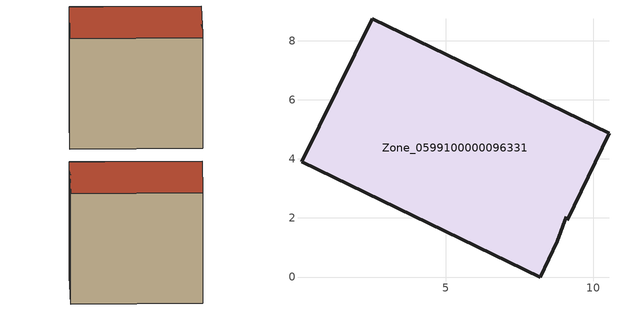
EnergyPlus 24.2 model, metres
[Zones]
Zone_0599100000096331
 floor ground (C_G): 0.12,3.9 2.52,8.74 10.53,4.86 9.12,1.93 9.08,2.04 8.78,1.21 8.2,0 z4.79
 wall outside (C_F): 2.52,8.74 0.12,3.9 8.2,0 8.78,1.21 9.08,2.04 9.12,1.93 10.53,4.86 2.52,8.74 z4.79:12.87
 roof outside (C_R): 9.12,1.93 10.53,4.86 2.52,8.74 0.12,3.9 8.2,0 8.78,1.21 9.08,2.04 z12.87
[BUILDING]
Pand.0599100000096331: North Axis=0; Terrain=City; Loads Convergence Tolerance Value=0.04; Temperature Convergence Tolerance Value=0.4; Solar Distribution=FullExterior; Maximum Number of Warmup Days=25; Minimum Number of Warmup Days=1
[Site:Location]
Rotterdam.The.Hague.AP_ZH_NLD Design_Conditions: Latitude=51.96; Longitude=4.45; Time Zone=1; Elevation=-4.5
[SITE:GROUNDTEMPERATURE:BUILDINGSURFACE]
18, 18, 18, 18, 18, 18, 18, 18, 18, 18, 18, 18
[MATERIAL] Thermal Absorptance=0.9; Solar Absorptance=0.7; Visible Absorptance=0.7
Name | Roughness | Thickness | Conductivity | Density | Specific Heat
G.TI.1992-2005 | MediumSmooth | 0.15 | 0.06 | 540 | 1210
F.TI.1992-2005 | Rough | 0.3 | 0.12 | 1920 | 840
R.TI.1992-2005 | MediumRough | 0.2 | 0.08 | 1500 | 1000
[CONSTRUCTION]
C_G: G.TI.1992-2005
C_F: F.TI.1992-2005
C_R: R.TI.1992-2005
[ZONE]
Zone_0599100000096331: Type=1; Multiplier=1; Ceiling Height=Autocalculate; Volume=Autocalculate; Floor Area=autocalculate; Part of Total Floor Area=Yes
[ZONEINFILTRATION:DESIGNFLOWRATE]
Infil_Zone_0599100000096331: Zone or ZoneList or Space or SpaceList=Zone_0599100000096331; Schedule=AlwaysOn; Design Flow Rate Calculation Method=Flow/Area; Flow Rate per Floor Area=0.0015; Constant Term Coefficient=1; Temperature Term Coefficient=0; Velocity Term Coefficient=0; Velocity Squared Term Coefficient=0
[HVACTEMPLATE:ZONE:IDEALLOADSAIRSYSTEM]
Zone_0599100000096331: Maximum Heating Supply Air Temperature=50; Minimum Cooling Supply Air Temperature=13; Maximum Heating Supply Air Humidity Ratio=0.0156; Minimum Cooling Supply Air Humidity Ratio=0.0077; Heating Limit=NoLimit; Cooling Limit=NoLimit; Dehumidification Control Type=ConstantSensibleHeatRatio; Cooling Sensible Heat Ratio=0.7; Dehumidification Setpoint=60; Humidification Control Type=None; Humidification Setpoint=30; Outdoor Air Method=None; Outdoor Air Flow Rate per Person=0.00944; Outdoor Air Flow Rate per Zone Floor Area=0; Outdoor Air Flow Rate per Zone=0; Demand Controlled Ventilation Type=None; Outdoor Air Economizer Type=NoEconomizer; Heat Recovery Type=None; Sensible Heat Recovery Effectiveness=0.7; Latent Heat Recovery Effectiveness=0.65
[ZONECONTROL:THERMOSTAT]
ThermostatControl_Zone_0599100000096331: Zone or ZoneList=Zone_0599100000096331; Control Type Schedule=DualSetpointControlType; Control 1=Thermostat_Zone_0599100000096331; Temperature Difference Between Cutout And Setpoint=0
[THERMOSTATSETPOINT:DUALSETPOINT]
Thermostat_Zone_0599100000096331: Heating Setpoint Temperature Schedule=HeatingSetpoint_Zone_0599100000096331; Cooling Setpoint Temperature Schedule=CoolingSetpoint_Zone_0599100000096331
[SCHEDULE:COMPACT]
HeatingSetpoint_Zone_0599100000096331: Through: 12/31, For: AllDays, Until: 24:00, 21
CoolingSetpoint_Zone_0599100000096331: Through: 12/31, For: AllDays, Until: 24:00, 24
DualSetpointControlType: Through: 12/31, For: AllDays, Until: 24:00, 4
AlwaysOn: Through: 12/31, For: AllDays, Until: 24:00, 1
